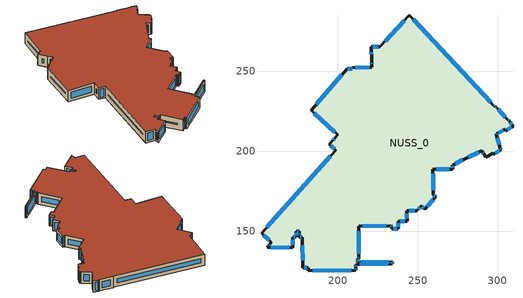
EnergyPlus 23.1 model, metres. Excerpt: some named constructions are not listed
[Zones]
NUSS_0
 floor outside (90.1-2019 Nonresidential CZ 0 Exterior Floor (Mass)): 212.43,130.4 233.89,130.82 233.92,129.52 210.98,129.03 211,126.92 211.06,125.4 181.29,125.03 181.34,127.05 178.02,126.95 177.53,146.03 175.88,145.98 175.81,150.01 173.82,149.97 173.85,146.31 171.54,146.22 171.71,139.51 155.67,139.72 158.32,142.97 152.12,148.59 198.61,200.5 194.57,204.29 199.98,210.22 183.21,225.63 205.69,251.58 208.18,251.55 209,251.56 209.01,252.18 221.12,252.46 220.8,265.38 226.17,265.28 244.76,285.19 298.17,227.85 298.54,228.11 306.54,219.26 307.05,219.42 309.58,215.47 305.01,212.9 304.72,213.67 299.39,210.87 299.23,210.58 301.6,201.94 301.92,200.86 297.34,198.08 297.01,198.79 293.62,196.86 292.45,196.22 291.76,197.36 289.93,200.26 279.66,195.3 271.88,191.21 271.7,191.2 271.74,188.78 259.45,188.7 259.71,172.76 261.27,171.35 254.37,163.77 252.13,165.79 249.38,162.71 243.03,162.64 243.22,156.25 237.74,156.15 237.86,151.38 233.6,151.34 233.59,152.69 232.87,153.4 212.9,153.09 213.06,132.59 212.4,132.59 z3.6
 wall outside (90.1-2019 Nonresidential CZ 0 Exterior Wall (Mass)): 297.01,198.79 297.34,198.08 301.92,200.86 301.6,201.94 299.23,210.58 299.39,210.87 304.72,213.67 305.01,212.9 309.58,215.47 307.05,219.42 306.54,219.26 298.54,228.11 298.17,227.85 244.76,285.19 226.17,265.28 220.8,265.38 221,257.15 221.12,252.46 209.01,252.18 209,251.56 208.18,251.55 205.69,251.58 183.21,225.63 199.98,210.22 194.57,204.29 198.61,200.5 152.12,148.59 158.32,142.97 155.67,139.72 171.71,139.51 171.54,146.22 173.85,146.31 173.82,149.97 175.81,150.01 175.88,145.98 177.53,146.03 178.02,126.95 181.34,127.05 181.29,125.03 211.06,125.4 211,126.92 210.98,129.03 233.92,129.52 233.89,130.82 212.43,130.4 212.4,132.59 213.06,132.59 212.9,153.09 232.87,153.4 233.59,152.69 233.6,151.34 237.86,151.38 237.74,156.15 243.22,156.25 243.03,162.64 249.38,162.71 252.13,165.79 254.37,163.77 261.27,171.35 259.71,172.76 259.45,188.7 271.74,188.78 271.7,191.2 271.88,191.21 279.66,195.3 289.93,200.26 291.76,197.36 292.45,196.22 z3.6:14.43; 292.45,196.22,3.6 293.62,196.86,3.6 297.01,198.79,3.6 297.01,198.79,14.43 293.62,196.86,14.43 292.45,196.22,14.43
 window (SinglePaneClr): 212.42,131.11 212.41,131.87 z4.32:13.71; 212.6,132.59 212.87,132.59 z3.79:14.24; 213.04,135.68 212.92,150 z6.69:11.34; 215.41,153.13 230.35,153.36 z6.12:11.91; 233.08,153.19 233.38,152.89 z3.89:14.14; 233.59,152.05 233.6,151.98 z4.24:13.8; 234.67,151.35 236.79,151.37 z4.67:13.36; 237.82,152.8 237.78,154.74 z5.02:13.01; 239.04,156.18 241.93,156.23 z4.9:13.13; 243.17,158.02 243.09,160.87 z5.37:12.66; 244.48,162.66 247.94,162.7 z5.04:12.99; 250.22,163.65 251.3,164.85 z4.86:13.17; 252.73,165.25 253.78,164.31 z4.4:13.63; 255.97,165.53 259.67,169.59 z5.98:12.05; 260.92,171.67 260.06,172.44 z4.08:13.95; 259.66,175.64 259.5,185.83 z6.47:11.56; 261.57,188.72 269.62,188.77 z5.71:12.32; 271.72,189.57 271.71,190.42 z4.39:13.65; 271.75,191.2 271.82,191.21 z3.65:14.38; 273.45,192.03 278.08,194.47 z5.38:12.65; 281.5,196.19 288.09,199.37 z5.64:12.39; 290.78,198.92 290.91,198.71 z5.19:12.84; 292.09,196.82 292.13,196.76 / 172.17,146.25 173.22,146.29 z4.23:13.8; 297.16,198.45 297.18,198.41 z3.97:14.06; 298.43,198.74 300.83,200.2 z4.88:13.15; 301.81,201.23 301.71,201.57 z3.98:14.05; 301.01,204.07 299.81,208.45 z5.81:12.22; 299.29,210.68 299.34,210.77 z3.72:14.31; 300.62,211.52 303.49,213.03 z4.99:13.04; 304.86,213.31 304.87,213.27 z3.99:14.04; 306.1,213.52 308.48,214.86 z4.86:13.18; 308.82,216.65 307.8,218.25 z5:13.03; 306.93,219.38 306.67,219.3 z3.73:14.3; 304.82,221.16 300.26,226.21 z6.17:11.86; 298.45,228.05 298.26,227.91 z3.71:14.32; 295.7,230.5 247.23,282.53 z7.23:10.81; 241.36,281.54 229.57,268.92 z8.59:9.44; 225.14,265.3 221.83,265.36 z4.63:13.4; 220.89,261.85 220.92,260.67 z7.12:10.91; 221.06,255 221.07,254.61 z5.75:12.28; 219.45,252.42 210.69,252.22 z5.27:12.76; 209.01,251.89 209.01,251.85 z3.9:14.13; 208.8,251.55 208.38,251.55 z3.8:14.23; 207.63,251.56 206.24,251.57 / 174.37,149.98 175.26,150 z4.15:13.88; 202.39,247.78 186.5,229.43 z8.63:9.4; 185.13,223.86 198.06,211.99 / 213.59,129.09 231.31,129.46 z6.21:11.82; 197.65,207.67 196.9,206.85 z7.06:10.97; 195.52,203.39 197.65,201.39 z4.91:13.12; 195.2,196.7 155.52,152.39 z8.7:9.33; 153.4,147.43 157.04,144.13 z5.33:12.7; 157.1,141.47 156.89,141.22 z5.54:12.5; 158.02,139.69 169.36,139.54 z5.95:12.08; 171.66,141.34 171.58,144.39 z5.43:12.6; 173.84,147.45 173.83,148.83 z4.73:13.3; 175.84,148.15 175.84,147.84 z5.46:12.57; 176.34,145.99 177.06,146.01 z4.07:13.97; 177.65,141.17 177.89,131.81 z8.46:9.57; 178.89,126.98 180.47,127.03 z4.47:13.56; 181.32,126.1 181.31,125.98 z4.55:13.48; 184.05,125.06 208.3,125.37 z6.36:11.67; 211.04,125.91 211.02,126.41 z4.11:13.92; 211,127.61 210.99,128.34 z4.29:13.74; 233.91,129.96 233.9,130.38 z4.04:13.99; 231.83,130.78 214.49,130.44 z5.66:12.37
 roof outside (90.1-2019 Nonresidential CZ 0 Exterior Roof (Mass)): 212.43,130.4 212.4,132.59 213.06,132.59 212.9,153.09 232.87,153.4 233.59,152.69 233.6,151.34 237.86,151.38 237.74,156.15 243.22,156.25 243.03,162.64 249.38,162.71 252.13,165.79 254.37,163.77 261.27,171.35 259.71,172.76 259.45,188.7 271.74,188.78 271.7,191.2 271.88,191.21 279.66,195.3 289.93,200.26 291.76,197.36 292.45,196.22 293.62,196.86 297.01,198.79 297.34,198.08 301.92,200.86 301.6,201.94 299.23,210.58 299.39,210.87 304.72,213.67 305.01,212.9 309.58,215.47 307.05,219.42 306.54,219.26 298.54,228.11 298.17,227.85 244.76,285.19 226.17,265.28 220.8,265.38 221.12,252.46 209.01,252.18 209,251.56 208.18,251.55 205.69,251.58 183.21,225.63 199.98,210.22 194.57,204.29 198.61,200.5 152.12,148.59 158.32,142.97 155.67,139.72 171.71,139.51 171.54,146.22 173.85,146.31 173.82,149.97 175.81,150.01 175.88,145.98 177.53,146.03 178.02,126.95 181.34,127.05 181.29,125.03 211.06,125.4 211,126.92 210.98,129.03 233.92,129.52 233.89,130.82 z14.43
[Schedule:Day:Hourly]
db6c1740-4c3c-4685-a4f8-68a3b90b9cbd: Fraction, 0, 0, 0, 0, 1, 1, 1, 1, 0, 0, 1, 1, 0, 0, 0, 0, 0, 0, 0, 0, 0, 0, 0, 0
8de94ae4-1683-47c3-a213-181c6bb2d966: Fraction, 0, 0, 0, 0, 0, 1, 0, 0, 0, 1, 0, 1, 1, 1, 1, 1, 0, 0, 0, 0, 0, 0, 0, 1
baa0fb8c-c007-40a4-98a2-2e7bb2bffefc: Fraction, 1, 1, 1, 1, 1, 1, 1, 1, 0, 1, 1, 1, 1, 1, 1, 1, 0, 0, 0, 0, 0, 0, 0, 0
1acb58cc-0c5f-488b-a82e-5e8d38d23ac9: Fraction, 0, 0, 0, 0, 0, 0, 0, 0, 0, 1, 1, 1, 1, 1, 1, 0, 0, 0, 0, 0, 0, 0, 0, 0
bfc3e154-7152-4525-8ea4-191e5c61cffb: Fraction, 0, 1, 0, 0, 1, 1, 1, 1, 0, 1, 1, 1, 1, 1, 1, 1, 1, 1, 0, 0, 0, 0, 0, 0
69437d8e-5891-4b1d-bff5-1703d6ef5e70: Fraction, 0, 0, 1, 1, 1, 1, 1, 1, 0, 0, 0, 0, 0, 1, 0, 1, 1, 0, 0, 0, 0, 0, 0, 0
5e563131-0119-4c29-8cf7-d10acb8a9ccc: Fraction, 0, 0, 1, 1, 1, 1, 1, 1, 1, 1, 0, 0, 0, 0, 0, 0, 0, 0, 0, 0, 1, 0, 0, 0
857cd10a-1545-4aae-8749-7f677db356b1: Fraction, 1, 1, 1, 1, 1, 0, 0, 0, 0, 0, 0, 1, 1, 1, 1, 1, 1, 0, 0, 0, 0, 0, 0, 0
f61ba7c8-4fbc-4c1f-9b59-c43997b68fdd: Fraction, 0, 1, 1, 1, 1, 1, 1, 0, 0, 0, 0, 0, 0, 0, 0, 0, 1, 1, 1, 1, 1, 1, 1, 1
eeaa8071-95b0-44e2-9d0e-e2d53d90e933: Fraction, 0, 1, 0, 0, 1, 0, 0, 0, 0, 0, 0, 0, 1, 0, 0, 0, 0, 0, 0, 0, 0, 0, 0, 0
cec4f9e6-0b04-44c1-8cf5-3c44e4255065: Fraction, 0, 1, 1, 1, 1, 1, 1, 1, 1, 1, 0, 0, 0, 0, 0, 1, 1, 0, 0, 0, 0, 0, 0, 0
c1e0eeb3-93da-4f19-81ea-4c1b5e825ec4: Fraction, 1, 1, 1, 0, 1, 1, 1, 1, 0, 0, 1, 1, 1, 1, 1, 1, 1, 1, 0, 0, 0, 0, 0, 0
7174931a-7869-4d90-a774-2d73ba66a79b: Fraction, 0, 1, 0, 0, 0, 0, 0, 0, 0, 0, 1, 0, 0, 0, 1, 1, 1, 1, 1, 0, 0, 0, 0, 1
2e533b2a-1ae1-4be9-a7a4-287483a764bf: Fraction, 1, 1, 1, 1, 1, 0, 1, 1, 1, 0, 0, 0, 0, 1, 1, 0, 0, 0, 0, 0, 0, 0, 0, 1
1fceceb9-bda7-431f-abe9-f347c56eb1b0: Fraction, 1, 1, 1, 1, 1, 1, 0, 0, 0, 0, 0, 1, 1, 1, 1, 1, 1, 0, 0, 0, 0, 0, 0, 0
017bfffb-c795-443f-8589-ca2b31edde9c: Fraction, 0, 1, 1, 1, 1, 1, 1, 0, 0, 0, 0, 1, 1, 1, 1, 0, 0, 0, 0, 0, 0, 0, 0, 0
781c7662-71c9-49fa-b91f-e6639c353d8a: Fraction, 0, 0, 0, 0, 0, 0, 0, 0, 0, 1, 1, 1, 1, 1, 1, 1, 1, 1, 0, 0, 0, 0, 0, 0
be76b215-72bd-4406-97d1-beebe49cae49: Fraction, 0, 0, 1, 1, 1, 1, 1, 0, 0, 0, 1, 1, 1, 1, 0, 0, 0, 0, 0, 0, 0, 0, 0, 0
9f01179e-5887-48ad-a327-7e613db7ab63: Fraction, 1, 1, 1, 1, 1, 1, 1, 1, 1, 0, 0, 0, 0, 0, 0, 0, 0, 0, 1, 1, 1, 1, 1, 1
c0baa566-ebd1-4538-8ae6-e2ea06fec077: Fraction, 1, 1, 1, 1, 1, 1, 1, 0, 0, 1, 1, 1, 0, 0, 0, 0, 0, 0, 0, 0, 0, 0, 0, 0
eab4ea92-613e-4997-bf3b-d8483da3ee22: Fraction, 1, 1, 1, 1, 1, 1, 1, 1, 0, 1, 1, 0, 0, 0, 1, 1, 0, 0, 0, 0, 0, 0, 0, 0
9f20cd99-5d99-48bc-9d8a-ce24a49ffd59: Fraction, 0, 0, 0, 1, 1, 1, 0, 0, 0, 1, 1, 1, 1, 1, 1, 1, 1, 1, 0, 0, 0, 0, 0, 0
595877ed-6f2a-41fe-90af-534a8f9b3a89: Fraction, 0, 0, 0, 0, 0, 0, 0, 1, 1, 1, 1, 0, 0, 0, 0, 0, 0, 0, 0, 0, 0, 0, 0, 1
06b915d4-8c1a-441e-b261-23aeeef6e017: Fraction, 1, 1, 1, 1, 1, 1, 1, 1, 0, 0, 0, 1, 1, 1, 1, 0, 0, 0, 1, 1, 1, 1, 1, 1
030a4f24-66e0-446b-a4bb-07bc9c129f3d: Fraction, 1, 1, 1, 1, 1, 1, 1, 1, 1, 1, 1, 1, 1, 1, 1, 0, 0, 0, 0, 1, 1, 1, 0, 1
8b179170-f96e-47b9-8288-94bdc19a9b73: Fraction, 1, 1, 1, 1, 1, 1, 1, 1, 0, 0, 1, 1, 0, 1, 0, 0, 0, 0, 0, 0, 0, 0, 0, 1
e2580982-b71a-43b4-92ba-e204f986f847: Fraction, 1, 1, 1, 1, 1, 1, 1, 0, 0, 0, 1, 0, 0, 0, 0, 0, 0, 0, 0, 1, 1, 1, 1, 1
7417a1b4-286a-4a6d-9705-6ff7ee201e2d: Fraction, 1, 1, 1, 1, 1, 0, 0, 0, 0, 0, 1, 1, 1, 1, 1, 1, 1, 0, 0, 0, 0, 0, 0, 0
fbf26232-569c-437b-96e8-3d92dbbfc9f0: Fraction, 1, 1, 1, 1, 1, 1, 1, 1, 1, 1, 0, 0, 0, 0, 0, 0, 1, 0, 0, 0, 0, 0, 0, 0
5da09b1f-8cf7-45cc-b35d-f79ecd09e9bb: Fraction, 1, 1, 1, 1, 1, 1, 1, 1, 1, 1, 1, 1, 0, 0, 0, 0, 0, 0, 0, 0, 0, 1, 1, 1
9b5d3863-19e1-45a9-b4d7-8f8911f31bca: Fraction, 1, 1, 1, 1, 1, 1, 1, 0, 0, 0, 1, 1, 1, 1, 1, 1, 1, 0, 0, 0, 0, 1, 1, 1
ef1aba2f-ea08-4bbb-8275-9a79c40984a6: Fraction, 1, 1, 1, 1, 1, 1, 1, 1, 0, 0, 1, 1, 1, 1, 0, 1, 1, 1, 1, 1, 1, 1, 1, 1
08c65ef6-6d80-4049-9690-f1e079fe0b6f: Fraction, 1, 1, 1, 1, 1, 1, 1, 1, 1, 0, 0, 0, 0, 1, 0, 0, 0, 0, 0, 0, 0, 0, 0, 0
8f2afb89-9c3a-4fc5-84dc-1e2b29c94aa5: Fraction, 1, 1, 1, 1, 1, 1, 1, 1, 0, 1, 1, 1, 1, 1, 1, 1, 1, 0, 1, 1, 1, 1, 1, 1
ae1dc8c8-7fe2-4077-b693-658b96426915: Fraction, 1, 1, 1, 1, 1, 1, 1, 1, 0, 0, 1, 1, 1, 1, 1, 1, 0, 0, 0, 0, 0, 0, 1, 1
9f1067a8-0b45-46ba-ad8a-111ea2633f95: Fraction, 1, 1, 1, 1, 1, 1, 1, 0, 0, 0, 1, 1, 1, 0, 0, 0, 0, 1, 1, 1, 1, 1, 1, 1
aa37483e-8898-47fa-87b6-7f4114487594: Fraction, 1, 1, 1, 1, 1, 1, 1, 1, 0, 0, 1, 1, 1, 1, 1, 1, 1, 0, 0, 0, 0, 0, 0, 1
6859adb9-ab50-4717-a062-ea3b802d6223: Fraction, 1, 1, 1, 1, 0, 1, 1, 0, 0, 0, 0, 1, 1, 1, 1, 1, 0, 0, 0, 0, 0, 0, 0, 0
7cf719b9-1bb1-4709-b079-2d9ee693dfc7: Fraction, 0, 0, 0, 0, 0, 1, 1, 1, 0, 0, 0, 0, 0, 1, 0, 0, 0, 0, 0, 0, 0, 0, 0, 0
5269d130-0ce1-4b21-bea8-abb08d577bcb: Fraction, 1, 1, 1, 1, 1, 1, 1, 1, 0, 0, 1, 1, 1, 1, 0, 0, 0, 0, 0, 0, 0, 0, 0, 0
74c5f337-3c8e-4437-9d69-a6b62c53aec5: Fraction, 0, 0, 0, 0, 0, 0, 0, 1, 0, 0, 0, 0, 0, 1, 0, 0, 0, 0, 0, 0, 0, 0, 1, 1
68f66547-8132-43d9-90dc-e22313f806bc: Fraction, 1, 1, 1, 1, 1, 1, 1, 1, 0, 0, 0, 1, 0, 0, 0, 0, 0, 0, 0, 0, 0, 1, 1, 1
4bf7253b-3a57-466a-a9ed-7c20efeac496: Fraction, 1, 1, 1, 1, 1, 1, 1, 1, 0, 0, 0, 0, 1, 1, 1, 0, 0, 0, 0, 0, 0, 0, 1, 1
e069b5fa-e132-4fa5-a58a-fb9269034b50: Fraction, 1, 1, 1, 1, 1, 1, 1, 1, 1, 0, 0, 0, 0, 0, 0, 0, 1, 1, 1, 1, 1, 1, 1, 1
c5e17fed-7a5b-41a0-bded-837c8608e701: Fraction, 1, 1, 1, 1, 1, 1, 1, 1, 1, 0, 0, 0, 1, 1, 0, 0, 0, 0, 0, 1, 1, 1, 1, 1
e74ab59f-1a58-4257-9fab-2bfe3e2c08dd: Fraction, 1, 1, 1, 1, 1, 1, 1, 1, 0, 1, 0, 0, 1, 1, 1, 1, 1, 1, 1, 1, 1, 1, 1, 1
31203565-a102-4896-b927-b086c280c5c6: Fraction, 1, 1, 1, 1, 1, 1, 1, 1, 0, 0, 1, 0, 0, 0, 0, 0, 0, 0, 1, 1, 1, 1, 1, 1
e8455b0e-3f07-408c-ac31-9c0521d74fee: Fraction, 1, 1, 1, 1, 1, 1, 1, 1, 1, 0, 0, 0, 0, 1, 0, 0, 0, 0, 1, 1, 1, 1, 1, 1
cd6cc24a-04ba-43b0-9c4a-4b2003d3f0e1: Fraction, 1, 1, 1, 1, 1, 1, 1, 1, 1, 0, 0, 0, 1, 0, 0, 0, 0, 0, 0, 0, 0, 0, 0, 1
abdb9102-e81a-4c9e-b78d-74166b69daa5: Fraction, 1, 1, 1, 1, 1, 1, 1, 1, 1, 0, 0, 0, 1, 1, 1, 1, 0, 1, 1, 1, 1, 1, 1, 1
b7fbba19-4e29-4173-86f7-85f9019eb141: Fraction, 1, 1, 1, 1, 1, 1, 1, 1, 0, 0, 1, 1, 0, 0, 0, 0, 1, 1, 1, 1, 1, 1, 1, 1
73307acd-9be0-480d-9807-e5bf9be8c753: Fraction, 1, 1, 1, 1, 1, 1, 1, 1, 0, 0, 0, 0, 1, 1, 1, 1, 1, 1, 1, 1, 1, 1, 1, 1
cb270bbb-622a-4abf-a805-15f2ab9d6dfe: Fraction, 1, 1, 1, 1, 1, 1, 1, 1, 0, 0, 0, 0, 0, 0, 0, 1, 1, 1, 1, 1, 1, 1, 1, 1
4069343c-4dbc-4aa4-9855-2232542f19d3: Fraction, 1, 1, 1, 1, 1, 1, 1, 1, 1, 1, 1, 1, 1, 1, 1, 0, 0, 0, 1, 1, 1, 1, 1, 1
1ed67cd2-c1ff-4ecc-9093-76980c42a262: Fraction, 1, 1, 1, 1, 1, 1, 1, 1, 0, 1, 1, 1, 1, 1, 1, 1, 1, 1, 1, 1, 1, 1, 1, 1
9555c2eb-2a31-4513-803c-6da0b379497d: Fraction, 1, 1, 1, 1, 1, 1, 1, 1, 1, 0, 0, 0, 0, 0, 0, 0, 1, 1, 0, 0, 0, 0, 1, 1
83608fab-9131-4532-9423-490f6b973d51: Fraction, 1, 1, 1, 1, 1, 1, 1, 1, 1, 0, 0, 0, 0, 0, 0, 0, 0, 0, 0, 1, 1, 1, 1, 1
6307da61-98c2-4fac-ad14-30be211de0f4: Fraction, 1, 1, 1, 1, 1, 1, 1, 0, 0, 0, 1, 1, 1, 1, 1, 1, 1, 0, 0, 0, 0, 0, 0, 0
2b6b7ede-ee62-4d87-9e5d-1826462f6092: Fraction, 0, 1, 1, 1, 1, 1, 1, 1, 0, 0, 1, 0, 1, 1, 1, 0, 0, 0, 0, 0, 0, 0, 0, 1
db091a41-6c59-4477-8512-2ed20fc3f540: Fraction, 1, 1, 1, 1, 1, 1, 1, 1, 0, 0, 0, 1, 1, 1, 0, 0, 0, 1, 1, 1, 1, 1, 1, 1
cb75a062-5f3b-4752-b514-06d71cfa8b6f: Fraction, 1, 1, 1, 1, 1, 1, 1, 1, 1, 0, 0, 0, 0, 0, 0, 0, 0, 0, 0, 0, 0, 1, 1, 1
cd486def-6ff5-47ff-8aff-d145b233b5ca: Fraction, 1, 1, 1, 1, 1, 1, 1, 1, 0, 0, 1, 1, 1, 1, 1, 1, 1, 1, 0, 0, 0, 0, 1, 1
e53d219b-3ca9-46d0-bf47-c3b5213e98aa: Fraction, 1, 1, 1, 1, 1, 1, 1, 1, 0, 0, 1, 0, 0, 0, 1, 1, 1, 1, 1, 1, 1, 1, 1, 1
fed9522d-a91d-4f5a-8b19-6de7f5b2530f: Fraction, 1, 1, 1, 1, 1, 1, 1, 1, 0, 0, 0, 0, 0, 0, 0, 0, 0, 1, 1, 1, 1, 1, 1, 1
ad7a196f-76c3-44a0-8e99-2e1a8bb80e30: Fraction, 1, 1, 1, 1, 1, 1, 1, 1, 0, 0, 0, 1, 1, 0, 0, 0, 0, 0, 0, 0, 1, 1, 1, 1
0eb3302b-652f-4470-b28b-9d6a370bb471: Fraction, 1, 1, 1, 1, 1, 1, 1, 1, 0, 0, 1, 1, 1, 1, 0, 0, 1, 0, 0, 0, 0, 1, 1, 1
1abb5746-31a1-400c-bdf6-fe1ae362a101: Fraction, 1, 1, 1, 1, 1, 1, 1, 1, 1, 0, 1, 1, 1, 1, 1, 1, 1, 0, 0, 0, 0, 0, 1, 1
a0b99432-3f6a-4fc5-a605-1c6dc48eb67d: Fraction, 1, 1, 1, 1, 1, 1, 1, 1, 0, 0, 1, 1, 1, 0, 1, 1, 0, 0, 1, 1, 1, 1, 1, 1
1a5049fe-4c65-43cb-9bda-9fc079df3fbc: Fraction, 1, 1, 1, 1, 1, 1, 1, 1, 1, 0, 0, 0, 0, 1, 0, 0, 0, 0, 0, 0, 0, 1, 1, 1
039c443a-6d2b-4d2b-bf48-d2ebefaffff5: Fraction, 1, 1, 1, 1, 1, 1, 1, 1, 0, 0, 0, 1, 1, 1, 1, 0, 0, 0, 0, 0, 0, 0, 0, 0
d8ab5d3e-005d-4070-9b52-20a09a4ed95c: Fraction, 0, 1, 1, 1, 1, 1, 1, 0, 0, 0, 1, 1, 1, 1, 0, 0, 0, 0, 0, 0, 1, 1, 1, 0
29a21bb4-7e92-4e7d-ba25-8d508c05b9f2: Fraction, 0, 0, 0, 0, 0, 0, 0, 0, 0, 0, 0, 1, 1, 0, 0, 1, 0, 0, 0, 0, 0, 0, 0, 0
c245c13a-1697-4985-9056-a0734b76b0b2: Fraction, 0, 0, 0, 0, 0, 0, 0, 0, 0, 0, 0, 1, 1, 1, 1, 0, 0, 0, 0, 0, 0, 0, 0, 0
715aeb59-953d-4ed2-942b-bacb9f896cda: Fraction, 0, 0, 0, 0, 0, 0, 0, 0, 0, 0, 0, 1, 0, 0, 0, 0, 0, 0, 0, 0, 0, 0, 0, 0
1b08cf31-f7f4-48d2-9786-f4fb5947b250: Fraction, 0, 0, 0, 0, 1, 0, 0, 0, 0, 0, 0, 1, 1, 1, 0, 0, 0, 0, 0, 0, 0, 0, 0, 0
f854a792-280a-49ec-857a-e7b860ca6dbe: Fraction, 0, 0, 0, 0, 1, 0, 0, 0, 0, 0, 0, 1, 1, 1, 0, 1, 1, 1, 0, 0, 1, 1, 1, 1
5d1ff286-edcb-4b71-a178-41d0f890203b: Fraction, 1, 1, 1, 1, 1, 1, 1, 1, 1, 1, 1, 1, 1, 1, 1, 1, 1, 1, 1, 1, 1, 1, 1, 1
41d0f703-b684-4311-a88a-9674da411e8d: Fraction, 1, 1, 1, 0, 1, 1, 1, 1, 0, 1, 1, 1, 1, 1, 1, 1, 1, 1, 1, 1, 1, 1, 1, 1
25b0172b-375c-4f52-a06f-b9ec1b3e3ee3: Fraction, 1, 1, 1, 1, 1, 1, 1, 1, 1, 0, 0, 0, 1, 1, 0, 0, 1, 1, 1, 1, 1, 1, 1, 1
d44e8426-c540-40b0-bff6-d5285a34e1e9: Fraction, 1, 1, 1, 1, 1, 1, 1, 1, 1, 0, 0, 1, 1, 0, 1, 0, 1, 1, 0, 1, 0, 0, 1, 0
9806da5b-fbc5-48cf-92a2-8997a80d674b: Fraction, 0, 1, 1, 1, 1, 1, 1, 1, 1, 1, 1, 1, 1, 0, 0, 0, 0, 0, 0, 0, 1, 1, 1, 1
adc746e5-99f4-45c1-af40-e88bf6924d52: Fraction, 1, 1, 1, 1, 1, 1, 1, 1, 1, 1, 1, 1, 0, 0, 0, 0, 0, 0, 0, 1, 1, 1, 1, 1
618419a3-f260-4b35-ab55-450c8c97c0f1: Fraction, 1, 1, 1, 1, 1, 1, 1, 1, 1, 1, 1, 1, 1, 1, 0, 1, 1, 1, 0, 1, 1, 1, 1, 1
9716f483-1420-4c68-93d7-765d59f687b9: Fraction, 1, 1, 1, 1, 1, 1, 1, 1, 1, 0, 0, 0, 0, 0, 0, 0, 0, 0, 0, 0, 1, 1, 1, 1
de6b66db-6cd3-46f3-921a-9554f53ebefd: Fraction, 1, 1, 1, 1, 1, 1, 1, 1, 0, 0, 0, 0, 1, 1, 1, 1, 0, 0, 0, 0, 0, 0, 1, 0
da77dbe8-a80f-4378-991c-f954ec75ce04: Fraction, 1, 1, 1, 1, 1, 1, 1, 1, 1, 1, 0, 1, 1, 1, 1, 0, 0, 0, 0, 0, 1, 1, 1, 0
97229f56-4dc8-4d0e-8d04-3437775ddf8d: Fraction, 1, 1, 1, 1, 1, 1, 1, 1, 1, 0, 0, 0, 0, 1, 1, 1, 1, 1, 1, 1, 1, 1, 1, 1
0ac61fe0-970e-4ec7-8f86-ffb663dbe0e9: Fraction, 1, 1, 1, 1, 1, 1, 1, 1, 1, 1, 0, 0, 0, 0, 0, 0, 0, 1, 0, 1, 1, 1, 1, 1
33040fef-8959-4777-96d2-75bcd7117fdb: Fraction, 1, 1, 1, 1, 1, 1, 1, 1, 0, 0, 0, 0, 0, 0, 0, 0, 0, 0, 0, 1, 1, 1, 1, 1
766c8a7f-8835-49ed-955b-80773b0bcaba: Fraction, 1, 1, 1, 1, 1, 1, 1, 1, 0, 0, 0, 0, 1, 0, 1, 0, 1, 1, 1, 1, 0, 1, 1, 1
1345e7d1-e8c3-4ca7-9bb3-8776044dd857: Fraction, 1, 1, 1, 1, 1, 1, 1, 1, 0, 0, 0, 0, 1, 0, 0, 0, 0, 0, 0, 0, 0, 1, 1, 1
e774d912-0ac4-40e3-90bb-3495f9fc45ec: Fraction, 1, 1, 1, 1, 1, 1, 1, 1, 0, 0, 0, 1, 0, 1, 1, 0, 0, 0, 0, 0, 0, 0, 0, 1
c4ff330d-1165-4660-854c-50732217fa89: Fraction, 1, 1, 0, 0, 1, 1, 0, 1, 0, 0, 0, 0, 1, 0, 0, 0, 0, 0, 0, 0, 0, 0, 0, 0
f22e1146-62ae-4a61-911d-01fdcc85dd03: Fraction, 0, 0, 1, 0, 0, 0, 1, 0, 0, 0, 0, 0, 0, 1, 1, 0, 0, 0, 0, 0, 0, 0, 0, 0
4b7655ba-062e-42da-9645-4b987bf36411: Fraction, 0, 0, 0, 0, 0, 0, 0, 0, 0, 0, 0, 1, 1, 1, 1, 1, 0, 0, 0, 0, 0, 0, 1, 0
ff9ea01d-935b-4e71-ba6b-9cbe0859124d: Fraction, 1, 1, 0, 0, 1, 0, 0, 1, 0, 0, 0, 1, 1, 1, 1, 0, 0, 0, 0, 0, 0, 0, 0, 0
a06e5aa7-32f1-4590-bf64-0c9f2bbde277: Fraction, 0, 1, 0, 1, 1, 1, 1, 1, 0, 0, 0, 1, 1, 1, 1, 1, 0, 0, 0, 0, 0, 0, 0, 0
364e82a1-4411-4425-adc6-41b3d4f14664: Fraction, 0, 1, 1, 1, 1, 1, 1, 1, 0, 0, 0, 0, 1, 1, 1, 1, 0, 0, 0, 0, 0, 0, 0, 0
f96a3ac6-3aa5-4446-a0f5-a599a44f8064: Fraction, 0, 0, 0, 1, 1, 0, 0, 1, 0, 0, 0, 1, 1, 1, 1, 1, 0, 0, 0, 0, 0, 0, 0, 0
12d04e1f-db5c-4ef0-a40d-315cc8f8d086: Fraction, 0, 1, 1, 1, 1, 0, 0, 1, 0, 0, 0, 0, 0, 0, 0, 0, 0, 0, 0, 0, 0, 0, 1, 1
167c1595-ac51-4d89-b483-7c3e8bc0d2fd: Fraction, 0, 0, 0, 0, 0, 0, 0, 0, 1, 1, 1, 1, 1, 0, 1, 1, 1, 1, 1, 1, 1, 1, 1, 1
6bd22185-d4ef-4fe6-98a6-8d88637a39f4: Fraction, 0, 0, 0, 0, 0, 0, 0, 0, 1, 1, 1, 1, 1, 1, 1, 1, 1, 1, 1, 1, 1, 1, 1, 1
ba58e993-0cdc-4634-b2ed-f604e6a10382: Fraction, 0, 0, 0, 0, 0, 0, 0, 0, 1, 1, 1, 0, 0, 0, 0, 0, 1, 1, 1, 1, 1, 1, 1, 0
aa57f73e-a189-4216-9682-2e6663434d82: Fraction, 0, 0, 0, 0, 0, 0, 0, 0, 1, 1, 1, 1, 1, 1, 1, 1, 1, 1, 1, 1, 1, 1, 1, 0
4e27a2df-e0a3-46f1-97b9-a309ba42e05b: Fraction, 0, 0, 0, 0, 0, 0, 0, 0, 1, 1, 1, 1, 0, 0, 0, 1, 1, 1, 1, 1, 1, 1, 1, 1
09f80396-1ad9-4bf1-85fe-523e4f741882: Fraction, 0, 0, 0, 0, 0, 0, 0, 0, 1, 1, 1, 1, 1, 1, 1, 1, 1, 1, 1, 1, 1, 1, 0, 0
267230ea-dc57-4695-899e-195559db3779: Fraction, 0, 0, 0, 0, 0, 0, 0, 1, 1, 1, 1, 1, 0, 0, 0, 0, 1, 1, 1, 1, 1, 1, 1, 0
76e48ca3-0039-438e-8843-bf442aa45695: Fraction, 0, 0, 0, 0, 0, 0, 0, 0, 1, 1, 1, 1, 0, 0, 0, 0, 0, 1, 1, 1, 1, 1, 1, 1
e157f378-4721-45c4-9073-2d4684c145d0: Fraction, 0, 0, 0, 0, 0, 0, 0, 0, 1, 1, 1, 1, 0, 0, 0, 0, 0, 1, 1, 1, 1, 1, 1, 0
36436214-6c2f-45be-a486-37107ff6f9ca: Fraction, 0, 0, 0, 0, 0, 1, 1, 1, 1, 1, 0, 0, 0, 0, 1, 1, 1, 1, 1, 1, 1, 1, 0, 0
7697537b-7568-4b43-94b5-3c511fe648ac: Fraction, 0, 0, 0, 0, 0, 1, 1, 1, 1, 1, 1, 1, 1, 1, 1, 0, 0, 0, 0, 0, 0, 0, 0, 0
8a1323f7-431c-4897-96de-64f87e3c4b15: Fraction, 0, 0, 0, 0, 0, 0, 0, 1, 1, 1, 1, 1, 1, 1, 1, 1, 1, 1, 1, 1, 1, 1, 0, 0
1706220c-58e9-48a6-bdfc-8b00d0c1c313: Fraction, 0, 0, 0, 0, 0, 0, 0, 1, 1, 1, 1, 1, 1, 1, 1, 1, 1, 1, 1, 1, 1, 1, 1, 0
cd4501d5-6954-4f5c-ae79-2423764680fd: Fraction, 0, 0, 0, 0, 0, 0, 0, 0, 0, 0, 0, 1, 1, 1, 1, 1, 1, 1, 1, 1, 0, 0, 0, 0
60deeac7-cc26-464a-ad7c-c6630c9cdf23: Fraction, 0, 0, 0, 0, 0, 0, 1, 1, 1, 1, 1, 1, 1, 1, 1, 1, 1, 1, 1, 1, 1, 0, 0, 0
32cc1df6-56ed-4bc1-9486-7e75b2f7b856: Fraction, 0, 0, 0, 0, 1, 1, 1, 1, 1, 1, 1, 1, 1, 1, 1, 1, 1, 1, 1, 1, 1, 0, 0, 0
fed3cd84-5ebd-4a36-959d-b7ebf6145579: Fraction, 0, 0, 0, 0, 0, 0, 0, 0, 0, 0, 0, 0, 0, 0, 1, 1, 1, 1, 1, 1, 0, 0, 0, 0
bcf4b387-684a-41c6-9e29-0ffec36754c5: Fraction, 0, 0, 0, 0, 0, 0, 1, 1, 1, 1, 1, 1, 1, 1, 1, 1, 1, 1, 1, 1, 1, 1, 0, 0
e16183f0-3907-4e3c-973b-352c75a10cd0: Fraction, 1, 0, 0, 0, 0, 0, 0, 0, 1, 1, 1, 1, 1, 0, 1, 1, 1, 1, 0, 0, 0, 0, 0, 0
17d51ef6-cc1f-4bcf-b13f-1d3645fbcb63: Fraction, 0, 0, 0, 0, 0, 0, 1, 1, 1, 1, 1, 1, 0, 0, 1, 1, 0, 0, 0, 0, 0, 0, 0, 0
3a816eef-2b1c-4972-b9bf-2b05ffa57f78: Fraction, 0, 0, 0, 1, 1, 1, 1, 1, 1, 1, 1, 1, 1, 1, 1, 1, 1, 1, 1, 1, 1, 1, 1, 1
15bc14f8-2b65-413d-abe5-d92cc58b2e2d: Fraction, 0, 0, 0, 0, 0, 0, 0, 0, 1, 1, 1, 1, 0, 0, 0, 0, 1, 1, 1, 1, 1, 1, 1, 1
bc1dbcf3-07c2-4b33-bdd6-12181ec7fee1: Fraction, 1, 1, 1, 1, 1, 1, 1, 1, 0, 0, 0, 0, 0, 0, 0, 0, 1, 1, 1, 1, 1, 1, 1, 1
80203aef-33ed-4448-97a3-f0d5974619af: Fraction, 1, 1, 1, 0, 0, 0, 0, 0, 1, 1, 1, 1, 1, 1, 1, 1, 1, 1, 1, 1, 1, 1, 1, 1
73a05325-b89d-4ce8-8703-308b42fa5440: Fraction, 1, 1, 1, 0, 0, 0, 0, 0, 1, 1, 1, 1, 1, 0, 0, 0, 1, 1, 1, 1, 1, 1, 1, 1
0ddb5357-17e3-4f6f-8dcc-18c710c7e581: Fraction, 1, 0, 0, 0, 0, 0, 0, 0, 1, 1, 1, 1, 1, 0, 0, 1, 1, 1, 1, 1, 1, 1, 1, 1
01c949cb-75af-494c-aea4-979cc1996c5d: Fraction, 1, 1, 1, 1, 0, 0, 0, 0, 1, 1, 1, 1, 1, 1, 1, 1, 1, 1, 1, 1, 1, 1, 1, 1
2373be3a-e43e-4ab8-b644-35edd6e81be7: Fraction, 0, 0, 0, 0, 0, 0, 0, 0, 0, 1, 0, 0, 0, 0, 0, 0, 0, 1, 1, 0, 0, 0, 0, 0
4a73ee0b-afa5-475d-943e-86aa950d3776: Fraction, 0, 0, 0, 0, 0, 0, 0, 0, 1, 1, 1, 0, 0, 0, 0, 0, 1, 0, 0, 0, 0, 0, 0, 0
feac8733-5881-4061-ac59-f2d4cb67458e: Fraction, 1, 0, 0, 0, 0, 0, 0, 0, 1, 1, 1, 1, 0, 0, 0, 1, 1, 1, 1, 1, 1, 1, 1, 1
a77d5f5a-f307-4c9c-b7a2-4490affb9218: Fraction, 1, 1, 1, 1, 1, 1, 1, 1, 1, 1, 1, 1, 0, 1, 1, 1, 1, 1, 1, 1, 1, 1, 1, 1
a3b195a1-28d7-4c17-9edb-8601d4887327: Fraction, 1, 0, 0, 0, 0, 0, 0, 0, 1, 1, 1, 1, 1, 1, 1, 1, 1, 1, 1, 1, 1, 1, 1, 1
4c0f2364-7a85-4f43-bb76-7d9ff1988f98: Fraction, 1, 0, 1, 1, 0, 1, 1, 1, 1, 1, 1, 0, 0, 0, 0, 0, 0, 1, 1, 1, 1, 1, 1, 1
31a80df7-4d8f-46e2-b933-c38c3501ef49: Fraction, 1, 1, 1, 1, 1, 1, 1, 1, 1, 1, 1, 1, 0, 1, 0, 1, 1, 1, 1, 1, 1, 1, 1, 1
7b654836-6b8e-440d-aff8-74cc22149b1b: Fraction, 1, 1, 1, 1, 1, 1, 1, 1, 1, 1, 1, 0, 1, 1, 0, 0, 1, 1, 1, 1, 1, 1, 1, 0
5e9449a3-f893-4273-906a-e83d371e007b: Fraction, 1, 1, 1, 0, 0, 0, 0, 0, 1, 1, 1, 0, 0, 0, 0, 1, 1, 1, 1, 1, 1, 0, 0, 1
90b642d9-8813-4ccc-9ee6-4edd9411b032: Fraction, 1, 0, 0, 0, 0, 0, 0, 0, 1, 1, 1, 0, 0, 0, 0, 0, 1, 1, 0, 1, 1, 0, 0, 0
e4a33a26-169d-4a49-8dfe-bc337001ad32: Fraction, 0, 0, 0, 0, 0, 0, 0, 0, 1, 1, 1, 0, 0, 0, 0, 1, 1, 1, 1, 0, 1, 1, 0, 0
c49a8692-6fce-49e7-ab86-a86b43b6e6db: Fraction, 0, 0, 0, 0, 0, 0, 0, 0, 1, 1, 1, 0, 0, 0, 0, 0, 0, 1, 0, 0, 0, 0, 0, 0
6650a91f-e7cf-4895-8486-63106c4c827b: Fraction, 0, 0, 1, 1, 0, 0, 1, 1, 1, 1, 1, 0, 1, 1, 0, 0, 1, 1, 1, 1, 1, 1, 1, 1
0b5354c8-faf6-4713-9e12-46ff18d83f06: Fraction, 1, 0, 0, 1, 0, 0, 1, 1, 1, 1, 1, 0, 0, 0, 0, 0, 0, 1, 1, 1, 1, 1, 1, 1
25ff90b0-b525-4094-a72d-da9086e894a1: Fraction, 1, 1, 1, 1, 0, 0, 0, 0, 1, 1, 1, 0, 0, 0, 0, 0, 1, 1, 1, 1, 1, 1, 1, 1
d6a8643f-ddfa-4ab4-bad3-ab646005af61: Fraction, 0, 0, 0, 0, 0, 0, 0, 0, 1, 1, 1, 0, 0, 0, 0, 0, 1, 1, 1, 1, 1, 1, 1, 1
c4f63a8b-5f7e-40b4-93e0-335649e1a597: Fraction, 1, 1, 0, 0, 0, 0, 0, 1, 1, 1, 1, 0, 0, 0, 0, 0, 0, 1, 1, 1, 1, 1, 1, 1
d7e91cb1-bda5-4366-8a64-5af4baa32d29: Fraction, 1, 1, 1, 1, 1, 1, 1, 1, 1, 1, 1, 1, 1, 0, 1, 1, 1, 1, 1, 1, 1, 1, 1, 1
38d7cc4d-636e-441f-bbe1-d4221fb46fa3: Fraction, 1, 1, 1, 1, 1, 1, 1, 1, 1, 1, 1, 0, 0, 0, 1, 1, 1, 1, 1, 1, 1, 1, 1, 1
23f91211-f9c2-4169-8837-1d5563ca4d4c: Fraction, 1, 1, 1, 1, 1, 1, 1, 1, 1, 1, 1, 1, 0, 0, 0, 0, 1, 1, 1, 1, 1, 1, 1, 1
f8cd5377-6e6d-4916-846f-dd75cd82cfc6: Fraction, 1, 1, 1, 0, 0, 0, 0, 0, 1, 1, 1, 0, 0, 0, 0, 0, 1, 1, 1, 1, 1, 1, 1, 1
12e76815-bf56-46e9-a72c-83fcd42de43f: Fraction, 0, 0, 0, 1, 0, 0, 0, 0, 1, 1, 1, 0, 0, 0, 0, 0, 0, 1, 1, 1, 1, 1, 1, 0
d31e6c08-00f3-4574-8b5b-efdefc5576cc: Fraction, 0, 0, 0, 0, 0, 0, 0, 0, 1, 1, 1, 0, 0, 0, 0, 0, 0, 1, 1, 1, 1, 1, 1, 0
bdcbf052-7e4b-4f54-a7b0-f766f1424171: Fraction, 0, 0, 0, 0, 1, 1, 1, 0, 1, 1, 0, 0, 0, 0, 0, 0, 0, 1, 1, 1, 1, 1, 1, 1
cd643a31-3f6e-4a10-899b-918963e05c6a: Fraction, 0, 0, 0, 0, 1, 1, 1, 1, 1, 1, 1, 0, 0, 0, 0, 0, 0, 1, 1, 1, 1, 1, 1, 1
877aa56b-18d2-4649-a947-89b7611ce88c: Fraction, 1, 1, 1, 1, 1, 1, 1, 1, 1, 1, 1, 0, 0, 0, 0, 0, 1, 1, 1, 1, 1, 0, 0, 0
1757e25f-1c4b-4a4f-9fb6-165f0ccff041: Fraction, 0, 0, 0, 0, 0, 0, 0, 0, 0, 0, 1, 1, 1, 1, 0, 0, 1, 1, 1, 0, 0, 1, 0, 1
a029b611-2390-46c1-878e-726733df9422: Fraction, 1, 0, 0, 0, 0, 0, 0, 0, 0, 0, 0, 0, 1, 0, 1, 0, 0, 0, 0, 0, 0, 0, 0, 0
1874e854-44b5-4d1f-b8b6-0f5030f6700f: Fraction, 0, 0, 0, 0, 0, 0, 0, 0, 1, 1, 1, 0, 1, 0, 0, 1, 1, 1, 1, 0, 1, 0, 0, 0
a3bf3999-c592-44d9-833a-30484153f082: Fraction, 0, 0, 0, 0, 0, 0, 0, 0, 1, 1, 1, 0, 0, 0, 0, 0, 0, 0, 1, 1, 1, 1, 1, 1
27d57590-b150-4fe0-aea4-d5367929568b: Fraction, 0, 1, 0, 0, 0, 1, 0, 0, 1, 1, 1, 0, 0, 0, 0, 0, 0, 1, 1, 1, 1, 1, 1, 1
118895b5-d9f9-42f2-a048-d16b63f8a587: Fraction, 1, 1, 1, 1, 1, 0, 0, 1, 1, 1, 1, 1, 0, 0, 0, 0, 1, 1, 1, 1, 0, 0, 0, 1
4cd1c23c-15b0-4e89-8ec7-5e4145216a41: Fraction, 1, 0, 1, 0, 0, 0, 0, 0, 1, 1, 1, 0, 0, 0, 0, 0, 0, 1, 1, 1, 1, 1, 1, 1
8dc54363-c5f1-47d3-b763-48f3cefab711: Fraction, 1, 0, 0, 0, 0, 0, 1, 0, 1, 1, 1, 0, 0, 0, 0, 0, 0, 0, 1, 1, 1, 1, 1, 1
32cf0f39-879c-44fd-9f4c-17506ca66dd0: Fraction, 1, 1, 1, 0, 0, 0, 0, 0, 1, 1, 1, 0, 0, 0, 0, 0, 0, 0, 1, 1, 1, 1, 1, 1
5e457d24-c73f-4235-bc12-1de187e864da: Fraction, 1, 1, 1, 1, 0, 0, 0, 0, 1, 1, 1, 0, 0, 0, 0, 0, 0, 0, 1, 1, 1, 1, 1, 1
cf10c533-c14c-4f17-8816-3f5a0c17694d: Fraction, 1, 1, 0, 0, 0, 0, 0, 0, 1, 1, 1, 0, 0, 0, 0, 0, 1, 0, 0, 0, 1, 0, 0, 0
7234ac45-6166-4b93-a82a-aa5f2dfefd1a: Fraction, 1, 1, 1, 1, 0, 0, 0, 0, 1, 1, 0, 0, 0, 0, 0, 0, 0, 1, 1, 1, 1, 1, 1, 1
c130fa7e-8e1a-4337-b2bc-24063a1fe760: Fraction, 1, 1, 1, 1, 1, 0, 1, 1, 1, 0, 0, 0, 0, 0, 0, 0, 0, 0, 1, 1, 1, 1, 1, 1
bd8a5b5b-c1ec-4bc6-b8fb-9b9a6b1c6fac: Fraction, 1, 1, 1, 0, 0, 0, 0, 1, 1, 1, 1, 0, 0, 0, 0, 0, 0, 0, 1, 1, 1, 1, 1, 1
b8b65e56-c02c-4d29-8753-b70ed8afcad9: Fraction, 0, 0, 0, 1, 0, 1, 0, 0, 1, 1, 1, 1, 0, 0, 0, 0, 0, 1, 1, 1, 1, 1, 1, 1
5c6410db-223c-41fd-9f2a-13d832d03d21: Fraction, 1, 1, 0, 0, 0, 0, 0, 0, 1, 0, 0, 0, 0, 0, 1, 0, 1, 1, 1, 0, 1, 1, 0, 0
5f258b6c-5975-4936-912c-71fdf901d748: Fraction, 0, 0, 0, 0, 0, 0, 1, 0, 1, 0, 0, 0, 0, 0, 0, 0, 0, 0, 1, 1, 1, 1, 1, 1
1a879854-0b07-4dbf-b9b4-2edc9a8a6229: Fraction, 1, 0, 0, 0, 0, 0, 1, 0, 1, 1, 1, 0, 0, 0, 1, 1, 1, 1, 1, 1, 1, 1, 1, 0
c7104dbb-7f63-4f89-a044-26f225dcf3fe: Fraction, 0, 0, 0, 0, 0, 0, 0, 0, 1, 0, 0, 0, 0, 0, 0, 1, 0, 1, 1, 0, 0, 0, 0, 0
f9d721a2-700b-454c-b126-6edf6915e863: Fraction, 0, 0, 0, 0, 0, 0, 0, 1, 1, 1, 1, 1, 0, 0, 0, 0, 1, 1, 1, 1, 1, 1, 0, 1
fa56d342-140f-4dcb-9b70-c3f72e23089c: Fraction, 1, 1, 0, 0, 0, 0, 0, 0, 1, 0, 0, 0, 0, 0, 0, 0, 0, 0, 0, 1, 1, 1, 1, 1
29f0c29b-e9b4-45b3-90e8-92c15fa253d7: Fraction, 0, 0, 0, 0, 0, 0, 0, 0, 1, 1, 0, 0, 0, 1, 1, 1, 1, 1, 1, 0, 1, 0, 0, 0
778ab73d-a603-4d93-8ac6-514fcaa26fe3: Fraction, 0, 0, 0, 0, 0, 0, 0, 0, 1, 1, 1, 0, 0, 0, 0, 0, 1, 1, 1, 1, 1, 0, 0, 0
4ebff35d-fa8f-4c08-87ea-6ba668fc5141: Fraction, 0, 0, 0, 0, 0, 0, 0, 0, 1, 0, 0, 1, 0, 0, 0, 1, 1, 1, 1, 0, 0, 0, 0, 0
afad0323-dc61-4645-a4e5-113a64510412: Fraction, 0, 0, 0, 0, 0, 0, 0, 0, 1, 1, 0, 0, 0, 0, 0, 0, 0, 0, 1, 1, 1, 1, 1, 1
7ad6a23b-aa3a-404b-b4a1-cae06e8549d2: Fraction, 1, 0, 0, 1, 0, 0, 0, 0, 1, 0, 0, 0, 0, 0, 0, 0, 1, 0, 0, 0, 0, 0, 0, 0
c6942100-1262-458b-92f4-a5f4977c64eb: Fraction, 0, 0, 1, 0, 0, 0, 0, 0, 1, 1, 0, 0, 0, 1, 1, 1, 0, 0, 1, 0, 0, 0, 0, 0
0bd60ca7-e2e7-41d6-93ea-169181ca510a: Fraction, 0, 0, 0, 0, 0, 0, 0, 0, 1, 1, 0, 0, 0, 0, 0, 1, 0, 0, 0, 0, 0, 0, 0, 0
26985496-ac8d-4c3d-ae6c-a25b5ca2c31d: Fraction, 0, 0, 0, 0, 0, 0, 0, 0, 0, 1, 0, 0, 0, 0, 0, 1, 0, 1, 1, 0, 0, 0, 0, 0
bba72a39-3a44-4a11-b4ed-133aae4f55b2: Fraction, 0, 0, 0, 0, 0, 0, 0, 0, 0, 0, 0, 0, 0, 0, 1, 1, 1, 1, 1, 1, 1, 0, 0, 0
1ef213da-8d45-475d-84a1-13c6feec6500: Fraction, 0, 0, 0, 0, 1, 1, 1, 1, 1, 1, 0, 0, 0, 0, 0, 0, 0, 1, 1, 1, 1, 1, 1, 1
c1971baf-4185-4da1-96a3-c40834a49cd4: Fraction, 1, 0, 0, 0, 0, 0, 0, 0, 1, 1, 1, 0, 0, 0, 0, 0, 0, 0, 1, 1, 1, 1, 1, 1
341638e4-7311-459e-b73e-bb36b16c5f72: Fraction, 1, 0, 1, 1, 0, 1, 0, 1, 1, 1, 0, 0, 0, 0, 0, 0, 0, 1, 1, 1, 1, 1, 1, 1
01f07a08-4e0c-41d7-9fe0-17b81e140069: Fraction, 1, 0, 0, 0, 0, 0, 0, 0, 1, 0, 0, 0, 0, 0, 0, 0, 0, 0, 1, 1, 1, 1, 1, 1
646b3de1-d5bc-436e-90cd-6c666d7c5374: Fraction, 1, 1, 1, 1, 0, 1, 1, 1, 1, 0, 0, 0, 0, 0, 0, 0, 0, 0, 0, 1, 1, 1, 1, 1
010ee28b-ea73-4635-b095-c2b50735014d: Fraction, 1, 1, 1, 1, 0, 0, 1, 0, 1, 1, 0, 0, 1, 0, 0, 0, 0, 0, 0, 0, 0, 0, 0, 0
33a3cc20-cea7-4e9e-a619-22b535ddb11b: Fraction, 0, 0, 0, 0, 0, 0, 0, 0, 1, 1, 1, 0, 0, 0, 0, 0, 0, 1, 1, 1, 1, 1, 1, 1
75b53536-e48c-4393-98e8-d22b9c1f30a8: Fraction, 1, 0, 0, 0, 0, 0, 0, 0, 1, 1, 0, 0, 0, 1, 1, 1, 1, 1, 1, 1, 1, 1, 1, 0
f446ee23-22c5-4b70-adb7-d53af60f62d0: Fraction, 0, 0, 0, 0, 0, 0, 0, 0, 1, 1, 0, 0, 0, 0, 0, 0, 0, 1, 0, 1, 1, 1, 1, 1
d071d4d1-256f-4baf-ab01-3a5f2eec972b: Fraction, 1, 1, 1, 1, 0, 0, 1, 1, 1, 1, 0, 0, 1, 1, 1, 0, 0, 1, 1, 0, 0, 0, 0, 0
d90e0d8f-d581-4d65-9f09-3a533663ae4b: Fraction, 0, 0, 0, 0, 0, 0, 0, 0, 1, 1, 1, 0, 0, 0, 0, 1, 1, 0, 0, 0, 0, 0, 0, 0
efb5870c-c815-4153-8671-a79f0827de00: Fraction, 0, 0, 0, 0, 0, 0, 0, 0, 1, 1, 1, 0, 0, 0, 0, 1, 0, 0, 1, 1, 1, 1, 1, 1
801357fe-bf41-4b39-a2e9-82665a1ec6c2: Fraction, 1, 1, 1, 1, 0, 1, 1, 1, 1, 0, 1, 0, 0, 0, 1, 0, 0, 0, 0, 0, 0, 0, 0, 0
64374bc8-7646-44e4-8965-adbd977edfbf: Fraction, 0, 0, 0, 0, 0, 0, 0, 0, 0, 1, 1, 0, 0, 0, 0, 0, 1, 1, 1, 1, 1, 1, 1, 1
120bbcd8-4fde-41a9-a764-de9f189188c5: Fraction, 0, 0, 0, 0, 0, 0, 0, 0, 1, 0, 0, 0, 0, 0, 0, 1, 1, 1, 1, 1, 1, 1, 1, 1
0d41c7ae-6d40-4e9b-a56b-12bb31e0438b: Fraction, 0, 0, 0, 1, 0, 0, 1, 0, 1, 1, 1, 0, 0, 0, 1, 1, 1, 1, 1, 1, 1, 1, 1, 1
2fe57d14-68b4-49ca-a6e7-e7d08bdd5a50: Fraction, 1, 1, 1, 1, 0, 1, 0, 0, 0, 0, 0, 0, 0, 0, 0, 0, 0, 0, 1, 1, 1, 1, 1, 1
59ed71a2-a40e-4028-8942-411de7865aaa: Fraction, 1, 1, 1, 1, 1, 0, 0, 0, 0, 0, 0, 0, 0, 0, 0, 0, 0, 0, 0, 1, 1, 1, 1, 1
ec6fad32-cf09-4a87-894f-c29171898857: Fraction, 1, 1, 1, 1, 0, 1, 0, 1, 1, 0, 0, 0, 0, 0, 0, 0, 0, 0, 0, 1, 1, 1, 1, 1
94cd70ff-4494-499c-a56c-fb57b37a1f29: Fraction, 1, 1, 1, 1, 0, 0, 0, 0, 1, 0, 0, 0, 0, 0, 0, 0, 0, 0, 0, 1, 1, 1, 1, 1
76cbab29-a6ae-492c-92ee-63db82f4e4de: Fraction, 1, 1, 1, 1, 1, 1, 1, 1, 0, 0, 0, 0, 0, 0, 1, 1, 1, 1, 1, 0, 1, 1, 1, 1
ea788c9d-b5a5-437a-b3c9-a736fc3df3af: Fraction, 1, 0, 1, 1, 0, 1, 0, 0, 1, 0, 0, 0, 0, 1, 0, 1, 1, 1, 1, 1, 1, 1, 1, 0
8efcbca3-d600-4d42-8517-e6990143ab55: Fraction, 0, 1, 0, 0, 0, 0, 0, 1, 1, 0, 0, 0, 1, 1, 0, 0, 0, 1, 1, 1, 1, 1, 1, 1
f048a457-f2db-4b8c-b6b0-db8db13166a8: Fraction, 0, 0, 1, 0, 0, 0, 0, 0, 1, 0, 0, 0, 0, 0, 0, 1, 1, 1, 1, 1, 1, 1, 1, 1
4874ea1c-bb80-441b-8b73-c46b3476c06f: Fraction, 1, 0, 0, 0, 0, 0, 0, 0, 1, 0, 0, 0, 1, 0, 0, 0, 1, 0, 1, 0, 0, 1, 0, 1
b5285aba-03e5-4e9d-b729-967e327543a1: Fraction, 0, 0, 0, 0, 0, 0, 0, 0, 1, 1, 1, 1, 0, 1, 1, 1, 1, 1, 1, 1, 1, 1, 0, 1
030f60d2-63cd-4904-8b7e-1a2a0c7b1f3f: Fraction, 0, 0, 1, 0, 0, 0, 0, 0, 1, 0, 0, 0, 0, 0, 0, 0, 0, 0, 1, 1, 1, 1, 1, 1
9423a030-9745-49e2-8795-7bd651aed2ba: Fraction, 1, 1, 1, 1, 1, 1, 1, 1, 1, 0, 0, 1, 1, 0, 0, 1, 1, 1, 1, 1, 1, 0, 0, 0
4b1314f2-7a5b-4f40-b41a-151106894be1: Fraction, 0, 0, 0, 0, 0, 0, 1, 1, 1, 1, 0, 0, 0, 0, 0, 0, 0, 0, 1, 1, 1, 1, 1, 1
596b898e-764d-4467-b86f-742bc631cf41: Fraction, 1, 1, 1, 1, 1, 1, 1, 1, 1, 1, 0, 0, 0, 0, 0, 0, 0, 0, 1, 1, 1, 1, 1, 1
795d333c-aaa3-4c11-9d04-4e628a0484b0: Fraction, 1, 1, 1, 0, 0, 0, 1, 1, 1, 1, 1, 1, 0, 0, 1, 1, 0, 0, 1, 1, 1, 0, 0, 0
d5189eb9-23fb-43d2-beec-174f5fbfe35a: Fraction, 0, 0, 0, 0, 0, 0, 0, 0, 1, 0, 0, 0, 1, 1, 1, 1, 1, 1, 1, 1, 1, 1, 1, 0
d1f1ae9d-2334-48d7-9fcc-d9eddba205a5: Fraction, 0, 0, 0, 0, 0, 0, 0, 0, 0, 1, 1, 1, 0, 0, 0, 0, 1, 1, 1, 1, 1, 1, 0, 0
cccb83a1-8384-45d2-a792-40f1d98e93ee: Fraction, 0, 0, 0, 0, 0, 0, 0, 0, 1, 1, 0, 0, 0, 0, 0, 0, 0, 1, 1, 1, 1, 1, 1, 1
b87005ec-46e4-4079-821f-04bf0ab7becf: Fraction, 0, 0, 0, 0, 0, 0, 0, 0, 1, 1, 0, 0, 0, 0, 1, 1, 0, 0, 0, 0, 0, 0, 0, 0
17bfea13-3b0f-40d8-b4ba-b1120332bc73: Fraction, 0, 0, 0, 0, 0, 0, 0, 0, 1, 1, 0, 0, 0, 0, 1, 1, 1, 0, 0, 0, 0, 0, 0, 0
49c20c36-3f72-4689-aca2-3677859d11c4: Fraction, 1, 1, 1, 1, 0, 0, 0, 0, 1, 1, 1, 1, 1, 1, 1, 1, 1, 1, 1, 1, 1, 1, 0, 0
e6fe3bc0-496e-407c-b14a-d162a8b4fffb: Fraction, 0, 0, 0, 0, 0, 0, 0, 0, 0, 0, 0, 0, 0, 0, 0, 0, 0, 0, 0, 1, 1, 1, 1, 1
5c6aab2e-84a9-43bf-a775-2de11e1b5db0: Fraction, 1, 1, 1, 1, 1, 1, 1, 1, 1, 1, 0, 0, 0, 0, 0, 1, 1, 1, 1, 1, 1, 0, 0, 0
3324637a-2f52-430c-b22e-a4c04d0792d5: Fraction, 0, 0, 0, 0, 0, 0, 0, 0, 0, 1, 1, 1, 0, 0, 0, 0, 0, 1, 1, 1, 1, 1, 1, 1
f170abdc-f20e-4ce0-9287-55d54c5c92b6: Fraction, 1, 0, 1, 1, 1, 0, 0, 0, 1, 1, 0, 0, 0, 1, 1, 1, 1, 1, 1, 1, 1, 1, 1, 1
cd3717a6-b94e-4461-8188-4e2fcf92a0a3: Fraction, 0, 0, 0, 0, 0, 0, 0, 0, 0, 1, 1, 1, 1, 1, 1, 1, 0, 0, 1, 1, 1, 1, 1, 1
11860055-e733-4c7e-8826-a4ba5eeee663: Fraction, 1, 1, 1, 0, 0, 1, 1, 1, 1, 0, 0, 0, 1, 1, 1, 1, 1, 1, 1, 1, 1, 1, 1, 1
68a1a9f6-cc54-4e35-963e-073e8839999a: Fraction, 1, 1, 1, 1, 1, 1, 1, 1, 1, 0, 0, 0, 1, 1, 1, 1, 1, 1, 1, 1, 0, 0, 0, 0
14ae76c3-f22e-46e8-9068-85bfe2a05031: Fraction, 0, 0, 0, 0, 0, 0, 0, 0, 1, 1, 0, 0, 0, 0, 0, 0, 0, 0, 0, 1, 1, 1, 1, 1
f22c9752-7f16-4899-8b6c-89f787f9ff00: Fraction, 1, 0, 0, 0, 0, 0, 1, 1, 1, 0, 0, 0, 0, 0, 0, 0, 0, 1, 1, 1, 1, 1, 1, 1
ee7aaf31-b9c1-40cd-8ccf-555b267fcbad: Fraction, 1, 0, 0, 0, 0, 0, 0, 0, 0, 1, 1, 0, 0, 0, 0, 0, 1, 1, 1, 1, 1, 1, 1, 1
543da5de-947c-4b08-b2bd-c30aa9a6f2a3: Fraction, 1, 1, 1, 1, 1, 1, 1, 1, 1, 1, 1, 1, 0, 0, 0, 0, 1, 1, 1, 1, 1, 1, 1, 0
1ce7e25a-3b9d-4102-bb1b-f4902a29624f: Fraction, 1, 1, 1, 1, 1, 1, 1, 1, 1, 1, 1, 1, 0, 0, 0, 0, 0, 0, 1, 1, 1, 1, 1, 1
d261a911-6783-4aac-9100-c24dde5283e9: Fraction, 1, 1, 0, 0, 0, 0, 0, 0, 1, 1, 1, 1, 1, 1, 1, 1, 1, 1, 1, 1, 1, 1, 1, 1
ee531165-cbd5-429a-9196-8ebaf522f5c8: Fraction, 1, 1, 1, 1, 1, 1, 1, 1, 1, 1, 1, 1, 1, 1, 1, 1, 1, 1, 1, 1, 1, 1, 0, 0
61030f72-1f4b-44e5-9eaf-65fb7c02f907: Fraction, 1, 1, 1, 0, 0, 0, 0, 0, 0, 1, 1, 1, 1, 1, 1, 1, 0, 1, 1, 1, 1, 1, 1, 1
fe71efcb-3557-4886-9e02-dacf133ac7a1: Fraction, 1, 1, 1, 0, 0, 0, 0, 0, 1, 1, 0, 0, 0, 0, 0, 0, 0, 1, 1, 1, 1, 1, 1, 1
ddb05bc7-588e-436a-80a5-8ff053ffbff8: Fraction, 1, 0, 0, 0, 0, 0, 0, 1, 1, 1, 0, 0, 0, 0, 0, 0, 0, 0, 1, 1, 1, 1, 1, 1
c0073034-e101-4274-822b-29ccd9cf26f9: Fraction, 1, 0, 0, 0, 0, 0, 0, 0, 0, 0, 0, 1, 0, 0, 0, 0, 0, 0, 1, 1, 1, 1, 1, 1
78892b9f-a2f0-4fed-af8d-87f7e3ce8333: Fraction, 1, 0, 1, 0, 1, 1, 1, 0, 1, 1, 0, 0, 0, 0, 0, 0, 0, 0, 0, 1, 0, 0, 1, 1
8b56944d-354a-4bec-acb1-d4276f56a811: Fraction, 1, 1, 1, 1, 1, 1, 1, 1, 1, 1, 0, 0, 0, 0, 0, 0, 0, 0, 0, 0, 1, 1, 1, 1
b4a57025-a17c-47e3-923b-fe408456695d: Fraction, 1, 1, 1, 1, 1, 1, 1, 1, 1, 1, 0, 1, 1, 0, 0, 0, 0, 0, 0, 1, 1, 1, 1, 1
ff8d111c-356c-4f9e-8f2c-230bbd21cdc7: Fraction, 1, 1, 1, 0, 0, 1, 1, 1, 1, 0, 0, 0, 0, 1, 1, 1, 1, 1, 1, 1, 1, 1, 0, 1
0cb3af16-1f5d-43fe-9d9e-601d68bf0069: Fraction, 1, 0, 0, 0, 0, 1, 0, 0, 1, 1, 1, 1, 0, 0, 0, 0, 0, 0, 0, 1, 1, 1, 1, 1
aea31b2d-60c0-41e5-a077-71f1242527dc: Fraction, 1, 0, 1, 1, 0, 1, 0, 1, 1, 0, 0, 0, 0, 0, 0, 0, 0, 0, 0, 0, 1, 1, 1, 1
f91ec390-c2fc-4cf4-8874-d0964235cecd: Fraction, 1, 1, 1, 1, 1, 1, 1, 0, 1, 0, 1, 1, 0, 0, 0, 1, 1, 0, 1, 1, 1, 1, 1, 1
a409897c-c2e5-4127-8531-4196f6e255c0: Fraction, 1, 1, 1, 0, 0, 0, 0, 1, 1, 1, 1, 0, 0, 0, 0, 0, 0, 1, 1, 1, 1, 1, 1, 1
a7fcf0d7-ae1a-48d0-82b1-50f3661b3605: Fraction, 1, 0, 1, 1, 1, 1, 1, 1, 1, 0, 0, 0, 0, 0, 0, 0, 0, 0, 0, 1, 0, 1, 1, 1
df0fd37a-49e7-4329-b1bd-d76d52a6e6ec: Fraction, 1, 1, 1, 1, 1, 1, 1, 1, 1, 1, 1, 0, 0, 0, 0, 0, 0, 1, 0, 0, 0, 0, 0, 1
4890a143-92ac-4cfe-a22e-74a5aefbe1b7: Fraction, 1, 0, 0, 1, 0, 1, 1, 0, 1, 1, 1, 0, 0, 0, 1, 1, 0, 1, 1, 0, 0, 0, 0, 1
